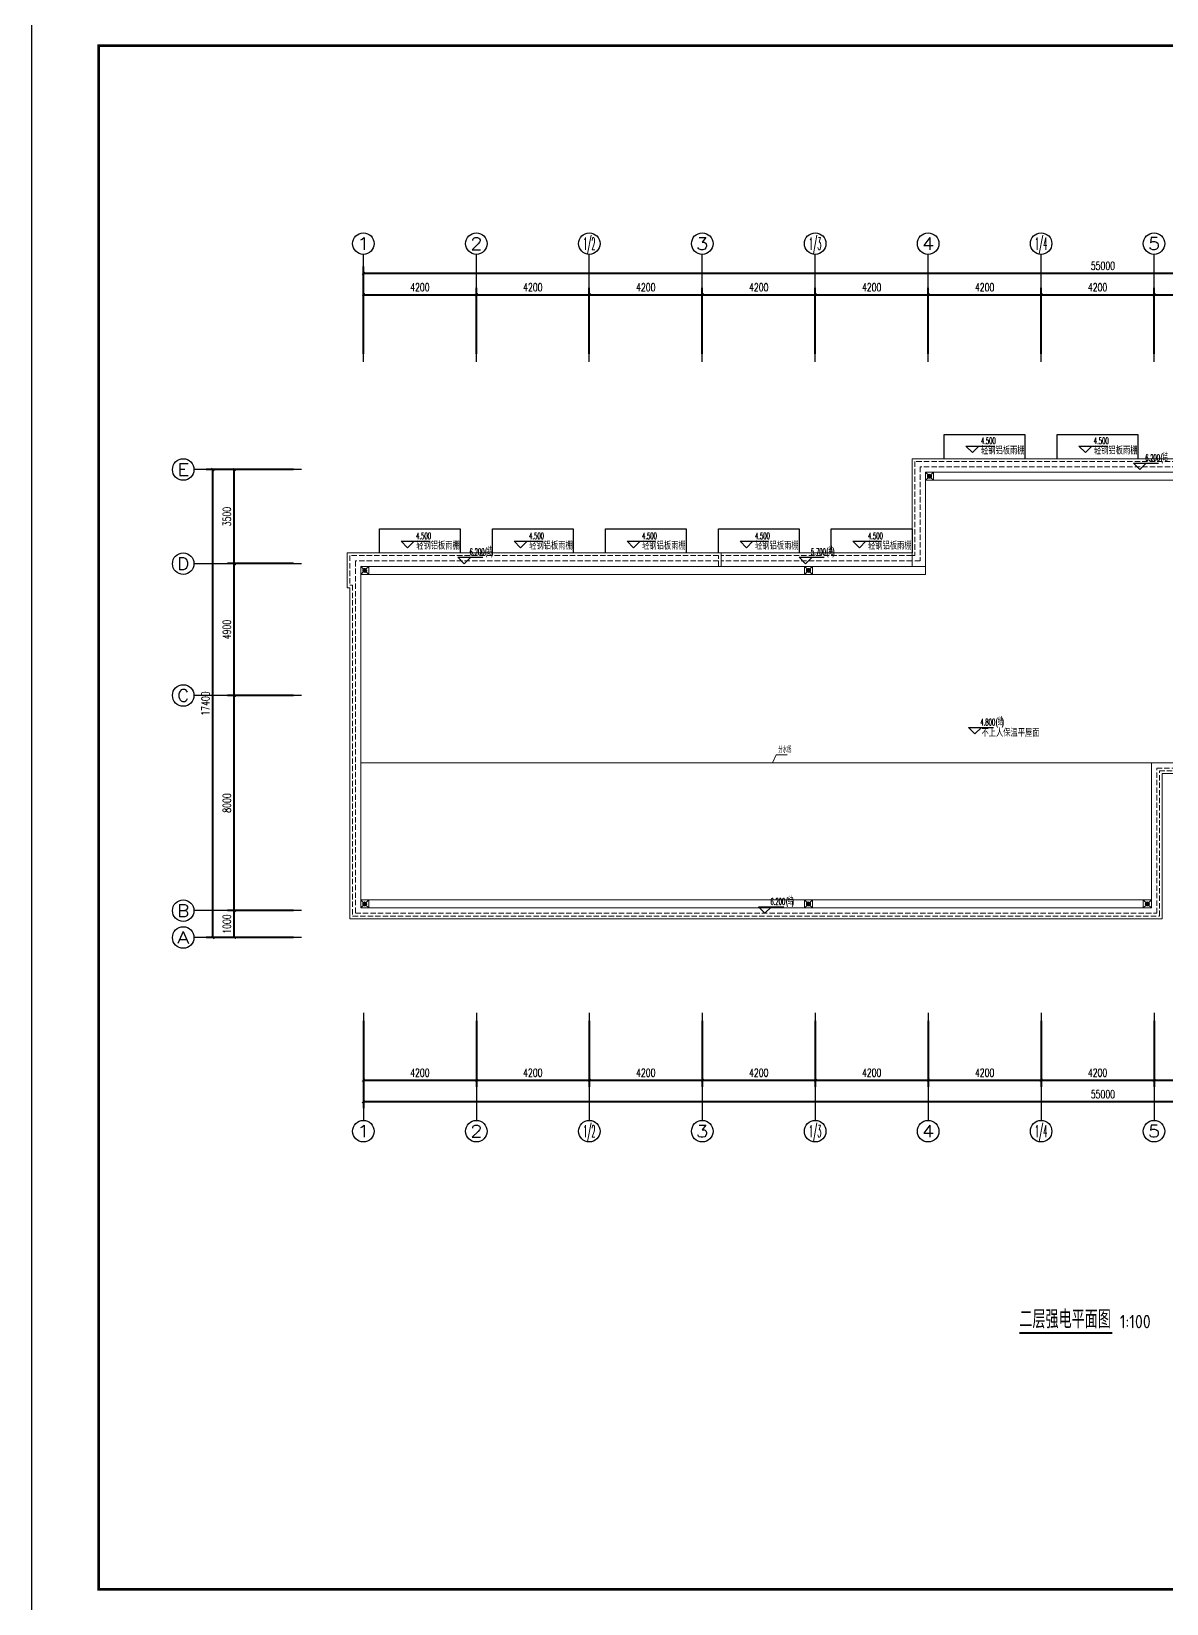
# Model space of a CAD drawing. Extents: x -24105 to 1725648, y 165513 to 982828.
# Drawn here: x 125533 to 167742, y 284788 to 343238 of the extents above; entities that cross this region are included whole.
import ezdxf
from ezdxf.enums import TextEntityAlignment as Align

# ---------------------------------------------------------------- set-up
doc = ezdxf.new("R2010")
doc.units = 0
doc.header["$LTSCALE"] = 1000
doc.header["$MEASUREMENT"] = 0
doc.linetypes.add('DASH', pattern=[0.35, 0.25, -0.1])
doc.layers.get('Defpoints').update_dxf_attribs({"color": 8})
for name, color, linetype in [('AXIS', 8, 'Continuous'), ('AXIS_TEXT', 8, 'Continuous'), ('C-AXIS(轴号)', 8, 'Continuous'), ('C-AXIS-T(字)', 8, 'Continuous'), ('DIM_ELEV', 8, 'Continuous'), ('DIM_SYMB', 8, 'Continuous'), ('PUB_TEXT', 8, 'Continuous'), ('图框', 140, 'Continuous'), ('立面', 8, 'Continuous')]:
    doc.layers.add(name, color=color, linetype=linetype)
for name, color, linetype, lineweight in [('LVTRY', 8, 'Continuous', 13), ('WALL', 8, 'Continuous', 40), ('平面-分水线', 8, 'Continuous', 15), ('平面-排水沟', 8, 'Continuous', 15), ('平面-看线', 8, 'Continuous', 15)]:
    doc.layers.add(name, color=color, linetype=linetype, lineweight=lineweight)
doc.styles.add('_TCH_AXIS', font='COMPLEX', dxfattribs={"bigfont": 'GBCBIG'})
doc.styles.add('_TCH_DIM', font='SIMPLEX.shx', dxfattribs={"width": 0.7, "bigfont": 'GBCBIG.shx'})
doc.styles.add('_TCH_DIM_T3', font='SIMPLEX', dxfattribs={"width": 0.705882, "bigfont": 'GBCBIG'})
doc.styles.add('COMPLEX', font='COMPLEX')
doc.styles.get("Standard").update_dxf_attribs({"font": 'gbenor.shx', "bigfont": 'gbcbig.shx'})
doc.dimstyles.new('_TCH_ARCH&&100', dxfattribs={"dimtxt": 297.5, "dimasz": 100, "dimexe": 250, "dimexo": 300, "dimgap": 126.25, "dimtad": 1, "dimdec": 0, "dimzin": 0, "dimdsep": 46, "dimtxsty": '_TCH_DIM_T3', "dimblk": 'ARCHTICK', "dimcen": 0.09, "dimclrt": 7, "dimazin": 2, "dimtfac": 1, "dimtdec": 0, "dimtix": 1, "dimtmove": 2, "dimatfit": 3, "dimfxl": 1, "dimtolj": 1, "dimtzin": 0, "dimarcsym": 0})

# ---------------------------------------------------------------- blocks, each defined once
blk = doc.blocks.new('$lvtry$00000171')
for p, q in [((-74, 11), (-11, 74)), ((-70, -27), (27, 70)), ((-53, -53), (53, 53)), ((-27, -70), (70, 27)), ((11, -74), (74, -11))]:
    blk.add_line(p, q)
blk.add_circle((0, 0), 75)
blk.add_point((0, 0))
blk = doc.blocks.new('R5T6Y7TRF')
at = {"layer": '平面-分水线', "elevation": -134}
blk.add_lwpolyline([(392485, -26438), (392785, -26438), (392785, -26738), (392485, -26738)], close=True, dxfattribs=at)
for points in [[(392485, -26438), (392582, -26534)], [(392485, -26738), (392593, -26629)], [(392676, -26629), (392785, -26738)], [(392688, -26534), (392785, -26438)]]:
    blk.add_lwpolyline(points, dxfattribs=at)
at = {"layer": 'LVTRY'}
blk.add_blockref('$lvtry$00000171', (392635, -26588, -134), dxfattribs=at)
blk = doc.blocks.new('_ArchTick')
at = {"color": 0, "linetype": 'ByBlock', "const_width": 0.4}
blk.add_lwpolyline([(-0.5, -0.5), (0.5, 0.5)], dxfattribs=at)
blk = doc.blocks.new('*D129')
at = {"layer": 'AXIS', "color": 0, "lineweight": -2, "transparency": 16777216}
for p, q in [((1481708, 1077748), (1478458, 1077748)), ((1478708, 1060348), (1478708, 1077748)), ((1481708, 1060348), (1478458, 1060348))]:
    blk.add_line(p, q, dxfattribs=at)
at = {"layer": 'Defpoints', "color": 0, "transparency": 16777216}
for p in [(1478708, 1077748), (1482008, 1077748), (1482008, 1060348)]:
    blk.add_point(p, dxfattribs=at)
at = {"layer": 'AXIS', "color": 0, "lineweight": -2, "transparency": 16777216, "xscale": 100, "yscale": 100, "zscale": 100}
for p, rotation in [((1478708, 1077748), 90), ((1478708, 1060348), 270)]:
    blk.add_blockref('_ArchTick', p, dxfattribs=dict(at, rotation=rotation))
at = {"layer": 'AXIS', "color": 7, "transparency": 16777216, "insert": (1478433, 1069048), "char_height": 297.5, "attachment_point": 5, "rotation": 90, "style": '_TCH_DIM_T3'}
blk.add_mtext('\\A1;17400', dxfattribs=at)
blk = doc.blocks.new('*D128')
at = {"layer": 'AXIS', "color": 0, "lineweight": -2, "transparency": 16777216}
for p, q in [((1481708, 1077748), (1479258, 1077748)), ((1479508, 1074248), (1479508, 1077748)), ((1481708, 1074248), (1479258, 1074248))]:
    blk.add_line(p, q, dxfattribs=at)
at = {"layer": 'Defpoints', "color": 0, "transparency": 16777216}
for p in [(1479508, 1077748), (1482008, 1077748), (1482008, 1074248)]:
    blk.add_point(p, dxfattribs=at)
at = {"layer": 'AXIS', "color": 0, "lineweight": -2, "transparency": 16777216, "xscale": 100, "yscale": 100, "zscale": 100}
for p, rotation in [((1479508, 1077748), 90), ((1479508, 1074248), 270)]:
    blk.add_blockref('_ArchTick', p, dxfattribs=dict(at, rotation=rotation))
at = {"layer": 'AXIS', "color": 7, "transparency": 16777216, "insert": (1479233, 1075998), "char_height": 297.5, "attachment_point": 5, "rotation": 90, "style": '_TCH_DIM_T3'}
blk.add_mtext('\\A1;3500', dxfattribs=at)
blk = doc.blocks.new('*D127')
at = {"layer": 'AXIS', "color": 0, "lineweight": -2, "transparency": 16777216}
for p, q in [((1481708, 1074248), (1479258, 1074248)), ((1479508, 1069348), (1479508, 1074248)), ((1481708, 1069348), (1479258, 1069348))]:
    blk.add_line(p, q, dxfattribs=at)
at = {"layer": 'Defpoints', "color": 0, "transparency": 16777216}
for p in [(1479508, 1074248), (1482008, 1074248), (1482008, 1069348)]:
    blk.add_point(p, dxfattribs=at)
at = {"layer": 'AXIS', "color": 0, "lineweight": -2, "transparency": 16777216, "xscale": 100, "yscale": 100, "zscale": 100}
for p, rotation in [((1479508, 1074248), 90), ((1479508, 1069348), 270)]:
    blk.add_blockref('_ArchTick', p, dxfattribs=dict(at, rotation=rotation))
at = {"layer": 'AXIS', "color": 7, "transparency": 16777216, "insert": (1479233, 1071798), "char_height": 297.5, "attachment_point": 5, "rotation": 90, "style": '_TCH_DIM_T3'}
blk.add_mtext('\\A1;4900', dxfattribs=at)
blk = doc.blocks.new('*D126')
at = {"layer": 'AXIS', "color": 0, "lineweight": -2, "transparency": 16777216}
for p, q in [((1481708, 1069348), (1479258, 1069348)), ((1479508, 1061348), (1479508, 1069348)), ((1481708, 1061348), (1479258, 1061348))]:
    blk.add_line(p, q, dxfattribs=at)
at = {"layer": 'Defpoints', "color": 0, "transparency": 16777216}
for p in [(1479508, 1069348), (1482008, 1069348), (1482008, 1061348)]:
    blk.add_point(p, dxfattribs=at)
at = {"layer": 'AXIS', "color": 0, "lineweight": -2, "transparency": 16777216, "xscale": 100, "yscale": 100, "zscale": 100}
for p, rotation in [((1479508, 1069348), 90), ((1479508, 1061348), 270)]:
    blk.add_blockref('_ArchTick', p, dxfattribs=dict(at, rotation=rotation))
at = {"layer": 'AXIS', "color": 7, "transparency": 16777216, "insert": (1479233, 1065348), "char_height": 297.5, "attachment_point": 5, "rotation": 90, "style": '_TCH_DIM_T3'}
blk.add_mtext('\\A1;8000', dxfattribs=at)
blk = doc.blocks.new('*D125')
at = {"layer": 'AXIS', "color": 0, "lineweight": -2, "transparency": 16777216}
for p, q in [((1481708, 1061348), (1479258, 1061348)), ((1479508, 1060348), (1479508, 1061348)), ((1481708, 1060348), (1479258, 1060348))]:
    blk.add_line(p, q, dxfattribs=at)
at = {"layer": 'Defpoints', "color": 0, "transparency": 16777216}
for p in [(1479508, 1061348), (1482008, 1061348), (1482008, 1060348)]:
    blk.add_point(p, dxfattribs=at)
at = {"layer": 'AXIS', "color": 0, "lineweight": -2, "transparency": 16777216, "xscale": 100, "yscale": 100, "zscale": 100}
for p, rotation in [((1479508, 1061348), 90), ((1479508, 1060348), 270)]:
    blk.add_blockref('_ArchTick', p, dxfattribs=dict(at, rotation=rotation))
at = {"layer": 'AXIS', "color": 7, "transparency": 16777216, "insert": (1479233, 1060848), "char_height": 297.5, "attachment_point": 5, "rotation": 90, "style": '_TCH_DIM_T3'}
blk.add_mtext('\\A1;1000', dxfattribs=at)
blk = doc.blocks.new('*D122')
at = {"layer": 'AXIS', "color": 0, "lineweight": -2, "transparency": 16777216}
for p, q in [((1484308, 1057248), (1484308, 1053998)), ((1539308, 1057248), (1539308, 1053998)), ((1484308, 1054248), (1539308, 1054248))]:
    blk.add_line(p, q, dxfattribs=at)
at = {"layer": 'Defpoints', "color": 0, "transparency": 16777216}
for p in [(1484308, 1057548), (1539308, 1057548), (1539308, 1054248)]:
    blk.add_point(p, dxfattribs=at)
at = {"layer": 'AXIS', "color": 0, "lineweight": -2, "transparency": 16777216, "xscale": 100, "yscale": 100, "zscale": 100, "rotation": 180}
blk.add_blockref('_ArchTick', (1484308, 1054248), dxfattribs=at)
at = {"layer": 'AXIS', "color": 0, "lineweight": -2, "transparency": 16777216, "xscale": 100, "yscale": 100, "zscale": 100}
blk.add_blockref('_ArchTick', (1539308, 1054248), dxfattribs=at)
at = {"layer": 'AXIS', "color": 7, "transparency": 16777216, "insert": (1511808, 1054523), "char_height": 297.5, "attachment_point": 5, "style": '_TCH_DIM_T3'}
blk.add_mtext('\\A1;55000', dxfattribs=at)
blk = doc.blocks.new('*D117')
at = {"layer": 'AXIS', "color": 0, "lineweight": -2, "transparency": 16777216}
for p, q in [((1513708, 1057248), (1513708, 1054798)), ((1523108, 1057248), (1523108, 1054798)), ((1513708, 1055048), (1523108, 1055048))]:
    blk.add_line(p, q, dxfattribs=at)
at = {"layer": 'Defpoints', "color": 0, "transparency": 16777216}
for p in [(1513708, 1057548), (1523108, 1057548), (1523108, 1055048)]:
    blk.add_point(p, dxfattribs=at)
at = {"layer": 'AXIS', "color": 0, "lineweight": -2, "transparency": 16777216, "xscale": 100, "yscale": 100, "zscale": 100, "rotation": 180}
blk.add_blockref('_ArchTick', (1513708, 1055048), dxfattribs=at)
at = {"layer": 'AXIS', "color": 0, "lineweight": -2, "transparency": 16777216, "xscale": 100, "yscale": 100, "zscale": 100}
blk.add_blockref('_ArchTick', (1523108, 1055048), dxfattribs=at)
at = {"layer": 'AXIS', "color": 7, "transparency": 16777216, "insert": (1518408, 1055323), "char_height": 297.5, "attachment_point": 5, "style": '_TCH_DIM_T3'}
blk.add_mtext('\\A1;9400', dxfattribs=at)
blk = doc.blocks.new('*D116')
at = {"layer": 'AXIS', "color": 0, "lineweight": -2, "transparency": 16777216}
for p, q in [((1509508, 1057248), (1509508, 1054798)), ((1513708, 1057248), (1513708, 1054798)), ((1509508, 1055048), (1513708, 1055048))]:
    blk.add_line(p, q, dxfattribs=at)
at = {"layer": 'Defpoints', "color": 0, "transparency": 16777216}
for p in [(1509508, 1057548), (1513708, 1057548), (1513708, 1055048)]:
    blk.add_point(p, dxfattribs=at)
at = {"layer": 'AXIS', "color": 0, "lineweight": -2, "transparency": 16777216, "xscale": 100, "yscale": 100, "zscale": 100, "rotation": 180}
blk.add_blockref('_ArchTick', (1509508, 1055048), dxfattribs=at)
at = {"layer": 'AXIS', "color": 0, "lineweight": -2, "transparency": 16777216, "xscale": 100, "yscale": 100, "zscale": 100}
blk.add_blockref('_ArchTick', (1513708, 1055048), dxfattribs=at)
at = {"layer": 'AXIS', "color": 7, "transparency": 16777216, "insert": (1511608, 1055323), "char_height": 297.5, "attachment_point": 5, "style": '_TCH_DIM_T3'}
blk.add_mtext('\\A1;4200', dxfattribs=at)
blk = doc.blocks.new('*D115')
at = {"layer": 'AXIS', "color": 0, "lineweight": -2, "transparency": 16777216}
for p, q in [((1505308, 1057248), (1505308, 1054798)), ((1509508, 1057248), (1509508, 1054798)), ((1505308, 1055048), (1509508, 1055048))]:
    blk.add_line(p, q, dxfattribs=at)
at = {"layer": 'Defpoints', "color": 0, "transparency": 16777216}
for p in [(1505308, 1057548), (1509508, 1057548), (1509508, 1055048)]:
    blk.add_point(p, dxfattribs=at)
at = {"layer": 'AXIS', "color": 0, "lineweight": -2, "transparency": 16777216, "xscale": 100, "yscale": 100, "zscale": 100, "rotation": 180}
blk.add_blockref('_ArchTick', (1505308, 1055048), dxfattribs=at)
at = {"layer": 'AXIS', "color": 0, "lineweight": -2, "transparency": 16777216, "xscale": 100, "yscale": 100, "zscale": 100}
blk.add_blockref('_ArchTick', (1509508, 1055048), dxfattribs=at)
at = {"layer": 'AXIS', "color": 7, "transparency": 16777216, "insert": (1507408, 1055323), "char_height": 297.5, "attachment_point": 5, "style": '_TCH_DIM_T3'}
blk.add_mtext('\\A1;4200', dxfattribs=at)
blk = doc.blocks.new('*D114')
at = {"layer": 'AXIS', "color": 0, "lineweight": -2, "transparency": 16777216}
for p, q in [((1501108, 1057248), (1501108, 1054798)), ((1505308, 1057248), (1505308, 1054798)), ((1501108, 1055048), (1505308, 1055048))]:
    blk.add_line(p, q, dxfattribs=at)
at = {"layer": 'Defpoints', "color": 0, "transparency": 16777216}
for p in [(1501108, 1057548), (1505308, 1057548), (1505308, 1055048)]:
    blk.add_point(p, dxfattribs=at)
at = {"layer": 'AXIS', "color": 0, "lineweight": -2, "transparency": 16777216, "xscale": 100, "yscale": 100, "zscale": 100, "rotation": 180}
blk.add_blockref('_ArchTick', (1501108, 1055048), dxfattribs=at)
at = {"layer": 'AXIS', "color": 0, "lineweight": -2, "transparency": 16777216, "xscale": 100, "yscale": 100, "zscale": 100}
blk.add_blockref('_ArchTick', (1505308, 1055048), dxfattribs=at)
at = {"layer": 'AXIS', "color": 7, "transparency": 16777216, "insert": (1503208, 1055323), "char_height": 297.5, "attachment_point": 5, "style": '_TCH_DIM_T3'}
blk.add_mtext('\\A1;4200', dxfattribs=at)
blk = doc.blocks.new('*D113')
at = {"layer": 'AXIS', "color": 0, "lineweight": -2, "transparency": 16777216}
for p, q in [((1496908, 1057248), (1496908, 1054798)), ((1501108, 1057248), (1501108, 1054798)), ((1496908, 1055048), (1501108, 1055048))]:
    blk.add_line(p, q, dxfattribs=at)
at = {"layer": 'Defpoints', "color": 0, "transparency": 16777216}
for p in [(1496908, 1057548), (1501108, 1057548), (1501108, 1055048)]:
    blk.add_point(p, dxfattribs=at)
at = {"layer": 'AXIS', "color": 0, "lineweight": -2, "transparency": 16777216, "xscale": 100, "yscale": 100, "zscale": 100, "rotation": 180}
blk.add_blockref('_ArchTick', (1496908, 1055048), dxfattribs=at)
at = {"layer": 'AXIS', "color": 0, "lineweight": -2, "transparency": 16777216, "xscale": 100, "yscale": 100, "zscale": 100}
blk.add_blockref('_ArchTick', (1501108, 1055048), dxfattribs=at)
at = {"layer": 'AXIS', "color": 7, "transparency": 16777216, "insert": (1499008, 1055323), "char_height": 297.5, "attachment_point": 5, "style": '_TCH_DIM_T3'}
blk.add_mtext('\\A1;4200', dxfattribs=at)
blk = doc.blocks.new('*D112')
at = {"layer": 'AXIS', "color": 0, "lineweight": -2, "transparency": 16777216}
for p, q in [((1492708, 1057248), (1492708, 1054798)), ((1496908, 1057248), (1496908, 1054798)), ((1492708, 1055048), (1496908, 1055048))]:
    blk.add_line(p, q, dxfattribs=at)
at = {"layer": 'Defpoints', "color": 0, "transparency": 16777216}
for p in [(1492708, 1057548), (1496908, 1057548), (1496908, 1055048)]:
    blk.add_point(p, dxfattribs=at)
at = {"layer": 'AXIS', "color": 0, "lineweight": -2, "transparency": 16777216, "xscale": 100, "yscale": 100, "zscale": 100, "rotation": 180}
blk.add_blockref('_ArchTick', (1492708, 1055048), dxfattribs=at)
at = {"layer": 'AXIS', "color": 0, "lineweight": -2, "transparency": 16777216, "xscale": 100, "yscale": 100, "zscale": 100}
blk.add_blockref('_ArchTick', (1496908, 1055048), dxfattribs=at)
at = {"layer": 'AXIS', "color": 7, "transparency": 16777216, "insert": (1494808, 1055323), "char_height": 297.5, "attachment_point": 5, "style": '_TCH_DIM_T3'}
blk.add_mtext('\\A1;4200', dxfattribs=at)
blk = doc.blocks.new('*D111')
at = {"layer": 'AXIS', "color": 0, "lineweight": -2, "transparency": 16777216}
for p, q in [((1488508, 1057248), (1488508, 1054798)), ((1492708, 1057248), (1492708, 1054798)), ((1488508, 1055048), (1492708, 1055048))]:
    blk.add_line(p, q, dxfattribs=at)
at = {"layer": 'Defpoints', "color": 0, "transparency": 16777216}
for p in [(1488508, 1057548), (1492708, 1057548), (1492708, 1055048)]:
    blk.add_point(p, dxfattribs=at)
at = {"layer": 'AXIS', "color": 0, "lineweight": -2, "transparency": 16777216, "xscale": 100, "yscale": 100, "zscale": 100, "rotation": 180}
blk.add_blockref('_ArchTick', (1488508, 1055048), dxfattribs=at)
at = {"layer": 'AXIS', "color": 0, "lineweight": -2, "transparency": 16777216, "xscale": 100, "yscale": 100, "zscale": 100}
blk.add_blockref('_ArchTick', (1492708, 1055048), dxfattribs=at)
at = {"layer": 'AXIS', "color": 7, "transparency": 16777216, "insert": (1490608, 1055323), "char_height": 297.5, "attachment_point": 5, "style": '_TCH_DIM_T3'}
blk.add_mtext('\\A1;4200', dxfattribs=at)
blk = doc.blocks.new('*D110')
at = {"layer": 'AXIS', "color": 0, "lineweight": -2, "transparency": 16777216}
for p, q in [((1484308, 1057248), (1484308, 1054798)), ((1488508, 1057248), (1488508, 1054798)), ((1484308, 1055048), (1488508, 1055048))]:
    blk.add_line(p, q, dxfattribs=at)
at = {"layer": 'Defpoints', "color": 0, "transparency": 16777216}
for p in [(1484308, 1057548), (1488508, 1057548), (1488508, 1055048)]:
    blk.add_point(p, dxfattribs=at)
at = {"layer": 'AXIS', "color": 0, "lineweight": -2, "transparency": 16777216, "xscale": 100, "yscale": 100, "zscale": 100, "rotation": 180}
blk.add_blockref('_ArchTick', (1484308, 1055048), dxfattribs=at)
at = {"layer": 'AXIS', "color": 0, "lineweight": -2, "transparency": 16777216, "xscale": 100, "yscale": 100, "zscale": 100}
blk.add_blockref('_ArchTick', (1488508, 1055048), dxfattribs=at)
at = {"layer": 'AXIS', "color": 7, "transparency": 16777216, "insert": (1486408, 1055323), "char_height": 297.5, "attachment_point": 5, "style": '_TCH_DIM_T3'}
blk.add_mtext('\\A1;4200', dxfattribs=at)
blk = doc.blocks.new('*D109')
at = {"layer": 'AXIS', "color": 0, "lineweight": -2, "transparency": 16777216}
for p, q in [((1484308, 1082048), (1484308, 1085298)), ((1484308, 1085048), (1539308, 1085048)), ((1539308, 1082048), (1539308, 1085298))]:
    blk.add_line(p, q, dxfattribs=at)
at = {"layer": 'Defpoints', "color": 0, "transparency": 16777216}
for p in [(1539308, 1085048), (1484308, 1081748), (1539308, 1081748)]:
    blk.add_point(p, dxfattribs=at)
at = {"layer": 'AXIS', "color": 0, "lineweight": -2, "transparency": 16777216, "xscale": 100, "yscale": 100, "zscale": 100, "rotation": 180}
blk.add_blockref('_ArchTick', (1484308, 1085048), dxfattribs=at)
at = {"layer": 'AXIS', "color": 0, "lineweight": -2, "transparency": 16777216, "xscale": 100, "yscale": 100, "zscale": 100}
blk.add_blockref('_ArchTick', (1539308, 1085048), dxfattribs=at)
at = {"layer": 'AXIS', "color": 7, "transparency": 16777216, "insert": (1511808, 1085323), "char_height": 297.5, "attachment_point": 5, "style": '_TCH_DIM_T3'}
blk.add_mtext('\\A1;55000', dxfattribs=at)
blk = doc.blocks.new('*D102')
at = {"layer": 'AXIS', "color": 0, "lineweight": -2, "transparency": 16777216}
for p, q in [((1513708, 1082048), (1513708, 1084498)), ((1513708, 1084248), (1517908, 1084248)), ((1517908, 1082048), (1517908, 1084498))]:
    blk.add_line(p, q, dxfattribs=at)
at = {"layer": 'Defpoints', "color": 0, "transparency": 16777216}
for p in [(1517908, 1084248), (1513708, 1081748), (1517908, 1081748)]:
    blk.add_point(p, dxfattribs=at)
at = {"layer": 'AXIS', "color": 0, "lineweight": -2, "transparency": 16777216, "xscale": 100, "yscale": 100, "zscale": 100, "rotation": 180}
blk.add_blockref('_ArchTick', (1513708, 1084248), dxfattribs=at)
at = {"layer": 'AXIS', "color": 0, "lineweight": -2, "transparency": 16777216, "xscale": 100, "yscale": 100, "zscale": 100}
blk.add_blockref('_ArchTick', (1517908, 1084248), dxfattribs=at)
at = {"layer": 'AXIS', "color": 7, "transparency": 16777216, "insert": (1515808, 1084523), "char_height": 297.5, "attachment_point": 5, "style": '_TCH_DIM_T3'}
blk.add_mtext('\\A1;4200', dxfattribs=at)
blk = doc.blocks.new('*D101')
at = {"layer": 'AXIS', "color": 0, "lineweight": -2, "transparency": 16777216}
for p, q in [((1509508, 1082048), (1509508, 1084498)), ((1509508, 1084248), (1513708, 1084248)), ((1513708, 1082048), (1513708, 1084498))]:
    blk.add_line(p, q, dxfattribs=at)
at = {"layer": 'Defpoints', "color": 0, "transparency": 16777216}
for p in [(1513708, 1084248), (1509508, 1081748), (1513708, 1081748)]:
    blk.add_point(p, dxfattribs=at)
at = {"layer": 'AXIS', "color": 0, "lineweight": -2, "transparency": 16777216, "xscale": 100, "yscale": 100, "zscale": 100, "rotation": 180}
blk.add_blockref('_ArchTick', (1509508, 1084248), dxfattribs=at)
at = {"layer": 'AXIS', "color": 0, "lineweight": -2, "transparency": 16777216, "xscale": 100, "yscale": 100, "zscale": 100}
blk.add_blockref('_ArchTick', (1513708, 1084248), dxfattribs=at)
at = {"layer": 'AXIS', "color": 7, "transparency": 16777216, "insert": (1511608, 1084523), "char_height": 297.5, "attachment_point": 5, "style": '_TCH_DIM_T3'}
blk.add_mtext('\\A1;4200', dxfattribs=at)
blk = doc.blocks.new('*D100')
at = {"layer": 'AXIS', "color": 0, "lineweight": -2, "transparency": 16777216}
for p, q in [((1505308, 1082048), (1505308, 1084498)), ((1505308, 1084248), (1509508, 1084248)), ((1509508, 1082048), (1509508, 1084498))]:
    blk.add_line(p, q, dxfattribs=at)
at = {"layer": 'Defpoints', "color": 0, "transparency": 16777216}
for p in [(1509508, 1084248), (1505308, 1081748), (1509508, 1081748)]:
    blk.add_point(p, dxfattribs=at)
at = {"layer": 'AXIS', "color": 0, "lineweight": -2, "transparency": 16777216, "xscale": 100, "yscale": 100, "zscale": 100, "rotation": 180}
blk.add_blockref('_ArchTick', (1505308, 1084248), dxfattribs=at)
at = {"layer": 'AXIS', "color": 0, "lineweight": -2, "transparency": 16777216, "xscale": 100, "yscale": 100, "zscale": 100}
blk.add_blockref('_ArchTick', (1509508, 1084248), dxfattribs=at)
at = {"layer": 'AXIS', "color": 7, "transparency": 16777216, "insert": (1507408, 1084523), "char_height": 297.5, "attachment_point": 5, "style": '_TCH_DIM_T3'}
blk.add_mtext('\\A1;4200', dxfattribs=at)
blk = doc.blocks.new('*D99')
at = {"layer": 'AXIS', "color": 0, "lineweight": -2, "transparency": 16777216}
for p, q in [((1501108, 1082048), (1501108, 1084498)), ((1501108, 1084248), (1505308, 1084248)), ((1505308, 1082048), (1505308, 1084498))]:
    blk.add_line(p, q, dxfattribs=at)
at = {"layer": 'Defpoints', "color": 0, "transparency": 16777216}
for p in [(1505308, 1084248), (1501108, 1081748), (1505308, 1081748)]:
    blk.add_point(p, dxfattribs=at)
at = {"layer": 'AXIS', "color": 0, "lineweight": -2, "transparency": 16777216, "xscale": 100, "yscale": 100, "zscale": 100, "rotation": 180}
blk.add_blockref('_ArchTick', (1501108, 1084248), dxfattribs=at)
at = {"layer": 'AXIS', "color": 0, "lineweight": -2, "transparency": 16777216, "xscale": 100, "yscale": 100, "zscale": 100}
blk.add_blockref('_ArchTick', (1505308, 1084248), dxfattribs=at)
at = {"layer": 'AXIS', "color": 7, "transparency": 16777216, "insert": (1503208, 1084523), "char_height": 297.5, "attachment_point": 5, "style": '_TCH_DIM_T3'}
blk.add_mtext('\\A1;4200', dxfattribs=at)
blk = doc.blocks.new('*D98')
at = {"layer": 'AXIS', "color": 0, "lineweight": -2, "transparency": 16777216}
for p, q in [((1496908, 1082048), (1496908, 1084498)), ((1496908, 1084248), (1501108, 1084248)), ((1501108, 1082048), (1501108, 1084498))]:
    blk.add_line(p, q, dxfattribs=at)
at = {"layer": 'Defpoints', "color": 0, "transparency": 16777216}
for p in [(1501108, 1084248), (1496908, 1081748), (1501108, 1081748)]:
    blk.add_point(p, dxfattribs=at)
at = {"layer": 'AXIS', "color": 0, "lineweight": -2, "transparency": 16777216, "xscale": 100, "yscale": 100, "zscale": 100, "rotation": 180}
blk.add_blockref('_ArchTick', (1496908, 1084248), dxfattribs=at)
at = {"layer": 'AXIS', "color": 0, "lineweight": -2, "transparency": 16777216, "xscale": 100, "yscale": 100, "zscale": 100}
blk.add_blockref('_ArchTick', (1501108, 1084248), dxfattribs=at)
at = {"layer": 'AXIS', "color": 7, "transparency": 16777216, "insert": (1499008, 1084523), "char_height": 297.5, "attachment_point": 5, "style": '_TCH_DIM_T3'}
blk.add_mtext('\\A1;4200', dxfattribs=at)
blk = doc.blocks.new('*D97')
at = {"layer": 'AXIS', "color": 0, "lineweight": -2, "transparency": 16777216}
for p, q in [((1492708, 1082048), (1492708, 1084498)), ((1492708, 1084248), (1496908, 1084248)), ((1496908, 1082048), (1496908, 1084498))]:
    blk.add_line(p, q, dxfattribs=at)
at = {"layer": 'Defpoints', "color": 0, "transparency": 16777216}
for p in [(1496908, 1084248), (1492708, 1081748), (1496908, 1081748)]:
    blk.add_point(p, dxfattribs=at)
at = {"layer": 'AXIS', "color": 0, "lineweight": -2, "transparency": 16777216, "xscale": 100, "yscale": 100, "zscale": 100, "rotation": 180}
blk.add_blockref('_ArchTick', (1492708, 1084248), dxfattribs=at)
at = {"layer": 'AXIS', "color": 0, "lineweight": -2, "transparency": 16777216, "xscale": 100, "yscale": 100, "zscale": 100}
blk.add_blockref('_ArchTick', (1496908, 1084248), dxfattribs=at)
at = {"layer": 'AXIS', "color": 7, "transparency": 16777216, "insert": (1494808, 1084523), "char_height": 297.5, "attachment_point": 5, "style": '_TCH_DIM_T3'}
blk.add_mtext('\\A1;4200', dxfattribs=at)
blk = doc.blocks.new('*D96')
at = {"layer": 'AXIS', "color": 0, "lineweight": -2, "transparency": 16777216}
for p, q in [((1488508, 1082048), (1488508, 1084498)), ((1488508, 1084248), (1492708, 1084248)), ((1492708, 1082048), (1492708, 1084498))]:
    blk.add_line(p, q, dxfattribs=at)
at = {"layer": 'Defpoints', "color": 0, "transparency": 16777216}
for p in [(1492708, 1084248), (1488508, 1081748), (1492708, 1081748)]:
    blk.add_point(p, dxfattribs=at)
at = {"layer": 'AXIS', "color": 0, "lineweight": -2, "transparency": 16777216, "xscale": 100, "yscale": 100, "zscale": 100, "rotation": 180}
blk.add_blockref('_ArchTick', (1488508, 1084248), dxfattribs=at)
at = {"layer": 'AXIS', "color": 0, "lineweight": -2, "transparency": 16777216, "xscale": 100, "yscale": 100, "zscale": 100}
blk.add_blockref('_ArchTick', (1492708, 1084248), dxfattribs=at)
at = {"layer": 'AXIS', "color": 7, "transparency": 16777216, "insert": (1490608, 1084523), "char_height": 297.5, "attachment_point": 5, "style": '_TCH_DIM_T3'}
blk.add_mtext('\\A1;4200', dxfattribs=at)
blk = doc.blocks.new('*D95')
at = {"layer": 'AXIS', "color": 0, "lineweight": -2, "transparency": 16777216}
for p, q in [((1484308, 1082048), (1484308, 1084498)), ((1484308, 1084248), (1488508, 1084248)), ((1488508, 1082048), (1488508, 1084498))]:
    blk.add_line(p, q, dxfattribs=at)
at = {"layer": 'Defpoints', "color": 0, "transparency": 16777216}
for p in [(1488508, 1084248), (1484308, 1081748), (1488508, 1081748)]:
    blk.add_point(p, dxfattribs=at)
at = {"layer": 'AXIS', "color": 0, "lineweight": -2, "transparency": 16777216, "xscale": 100, "yscale": 100, "zscale": 100, "rotation": 180}
blk.add_blockref('_ArchTick', (1484308, 1084248), dxfattribs=at)
at = {"layer": 'AXIS', "color": 0, "lineweight": -2, "transparency": 16777216, "xscale": 100, "yscale": 100, "zscale": 100}
blk.add_blockref('_ArchTick', (1488508, 1084248), dxfattribs=at)
at = {"layer": 'AXIS', "color": 7, "transparency": 16777216, "insert": (1486408, 1084523), "char_height": 297.5, "attachment_point": 5, "style": '_TCH_DIM_T3'}
blk.add_mtext('\\A1;4200', dxfattribs=at)
blk = doc.blocks.new('_AXISO')
blk.add_circle((0, 0), 0.5)
at = {"layer": 'AXIS_TEXT', "style": 'COMPLEX', "width": 1.041667}
blk.add_attdef('A', text='', height=0.56, dxfattribs=at).set_placement((-0.25, -0.28), (0.25, -0.28), align=Align.FIT)
blk = doc.blocks.new('ASDFASGAHH')
at = {"layer": 'C-AXIS(轴号)', "color": 8}
for p, q in [((1484307.9, 1081747.8), (1484307.9, 1085747.8)), ((1488507.9, 1081747.8), (1488507.9, 1085747.8)), ((1492707.9, 1081747.8), (1492707.9, 1085747.8)), ((1496907.9, 1081747.8), (1496907.9, 1085747.8)), ((1501107.9, 1081747.8), (1501107.9, 1085747.8)), ((1505307.9, 1081747.8), (1505307.9, 1085747.8)), ((1509507.9, 1081747.8), (1509507.9, 1085747.8)), ((1513707.9, 1081747.8), (1513707.9, 1085747.8)), ((1482007.9, 1077747.8), (1478007.9, 1077747.8)), ((1482007.9, 1074247.8), (1478007.9, 1074247.8)), ((1482007.9, 1069347.8), (1478007.9, 1069347.8)), ((1482007.9, 1061347.8), (1478007.9, 1061347.8)), ((1482007.9, 1060347.8), (1478007.9, 1060347.8)), ((1484307.9, 1057547.8), (1484307.9, 1053547.8)), ((1488507.9, 1057547.8), (1488507.9, 1053547.8)), ((1492707.9, 1057547.8), (1492707.9, 1053547.8)), ((1496907.9, 1057547.8), (1496907.9, 1053547.8)), ((1501107.9, 1057547.8), (1501107.9, 1053547.8)), ((1505307.9, 1057547.8), (1505307.9, 1053547.8)), ((1509507.9, 1057547.8), (1509507.9, 1053547.8)), ((1513707.9, 1057547.8), (1513707.9, 1053547.8))]:
    blk.add_line(p, q, dxfattribs=at)
at = {"layer": 'DIM_ELEV', "color": 8}
for p, q in [((1506953.5, 1078377.5), (1506713.5, 1078617.5)), ((1506713.5, 1078617.5), (1507763.1, 1078617.5)), ((1506953.5, 1078377.5), (1507193.5, 1078617.5)), ((1511153.5, 1078377.5), (1510913.5, 1078617.5)), ((1510913.5, 1078617.5), (1511963.1, 1078617.5)), ((1511153.5, 1078377.5), (1511393.5, 1078617.5)), ((1513178.8, 1077747.8), (1512938.8, 1077987.8)), ((1512938.8, 1077987.8), (1513874.1, 1077987.8)), ((1513178.8, 1077747.8), (1513418.8, 1077987.8)), ((1485953.5, 1074842.1), (1485713.5, 1075082.1)), ((1485713.5, 1075082.1), (1486763.1, 1075082.1)), ((1485953.5, 1074842.1), (1486193.5, 1075082.1)), ((1490153.5, 1074842.1), (1489913.5, 1075082.1)), ((1489913.5, 1075082.1), (1490963.1, 1075082.1)), ((1490153.5, 1074842.1), (1490393.5, 1075082.1)), ((1494353.5, 1074842.1), (1494113.5, 1075082.1)), ((1494113.5, 1075082.1), (1495163.1, 1075082.1)), ((1494353.5, 1074842.1), (1494593.5, 1075082.1)), ((1498553.5, 1074842.1), (1498313.5, 1075082.1)), ((1498313.5, 1075082.1), (1499363.1, 1075082.1)), ((1498553.5, 1074842.1), (1498793.5, 1075082.1)), ((1502753.5, 1074842.1), (1502513.5, 1075082.1)), ((1502513.5, 1075082.1), (1503563.1, 1075082.1)), ((1502753.5, 1074842.1), (1502993.5, 1075082.1)), ((1488058.5, 1074247.8), (1487818.5, 1074487.8)), ((1487818.5, 1074487.8), (1488753.8, 1074487.8)), ((1488058.5, 1074247.8), (1488298.5, 1074487.8)), ((1500749.4, 1074247.8), (1500509.4, 1074487.8)), ((1500509.4, 1074487.8), (1501444.7, 1074487.8)), ((1500749.4, 1074247.8), (1500989.4, 1074487.8)), ((1507048.2, 1067915.4), (1506808.2, 1068155.4)), ((1506808.2, 1068155.4), (1507743.5, 1068155.4)), ((1507048.2, 1067915.4), (1507288.2, 1068155.4)), ((1499241, 1061247.8), (1499001, 1061487.8)), ((1499001, 1061487.8), (1499936.3, 1061487.8)), ((1499241, 1061247.8), (1499481, 1061487.8))]:
    blk.add_line(p, q, dxfattribs=at)
at = {"layer": '平面-排水沟', "color": 8}
for p, q in [((1499521.1, 1066847.8), (1499654.2, 1067145.2)), ((1499521.1, 1066847.8), (1499654.2, 1067145.2)), ((1499521.1, 1066847.8), (1499654.2, 1067145.2)), ((1499521.1, 1066847.8), (1499654.2, 1067145.2)), ((1499654.2, 1067145.2), (1500069.2, 1067145.2))]:
    blk.add_line(p, q, dxfattribs=at)
for points in [[(1505207.9, 1077347.8), (1538807.9, 1077347.8)], [(1505207.9, 1074147.8), (1505207.9, 1073847.8), (1484207.9, 1073847.8)], [(1513607.9, 1066847.8), (1484207.9, 1066847.8)], [(1513607.9, 1061747.8), (1484207.9, 1061747.8)]]:
    blk.add_lwpolyline(points, dxfattribs=at)
at = {"layer": '平面-看线', "color": 8}
for points in [[(1518607.9, 1077647.8), (1518607.9, 1078147.8), (1504707.9, 1078147.8), (1504707.9, 1074647.8), (1504707.9, 1074647.8), (1504707.9, 1074147.8)], [(1525607.9, 1077647.8), (1505207.9, 1077647.8), (1505207.9, 1074147.8), (1484207.9, 1074147.8), (1484207.9, 1061447.8), (1513607.9, 1061447.8), (1513607.9, 1066847.8), (1522307.9, 1066847.8)], [(1497607.9, 1074147.8), (1497607.9, 1074647.8), (1483707.9, 1074647.8), (1483707.9, 1073347.8), (1483807.9, 1073347.8)], [(1497607.9, 1074647.8), (1504707.9, 1074647.8)], [(1483807.9, 1073347.8), (1483807.9, 1061047.8), (1514007.9, 1061047.8), (1514007.9, 1066447.8), (1522307.9, 1066447.8)]]:
    blk.add_lwpolyline(points, dxfattribs=at)
at = {"layer": '平面-看线', "color": 8, "linetype": 'DASH', "ltscale": 0.8}
for points in [[(1518507.9, 1077647.8), (1518507.9, 1078047.8), (1504807.9, 1078047.8), (1504807.9, 1074547.8), (1504707.9, 1074547.8), (1504707.9, 1074147.8)], [(1518507.9, 1077847.8), (1505007.9, 1077847.8), (1505007.9, 1074347.8), (1504707.9, 1074347.8)], [(1497507.9, 1074147.8), (1497507.9, 1074547.8), (1483807.9, 1074547.8), (1483807.9, 1073447.8), (1483907.9, 1073447.8)], [(1497507.9, 1074347.8), (1484007.9, 1074347.8), (1484007.9, 1061247.8), (1513807.9, 1061247.8), (1513807.9, 1066647.8), (1522307.9, 1066647.8)], [(1504707.9, 1074547.8), (1497607.9, 1074547.8)], [(1504707.9, 1074347.8), (1497607.9, 1074347.8)], [(1483907.9, 1073447.8), (1483907.9, 1061147.8), (1513907.9, 1061147.8), (1513907.9, 1066547.8), (1522307.9, 1066547.8)]]:
    blk.add_lwpolyline(points, dxfattribs=at)
at = {"layer": '立面', "color": 8}
for points in [[(1505907.9, 1078147.8), (1505907.9, 1079047.8), (1508907.9, 1079047.8), (1508907.9, 1078147.8)], [(1510107.9, 1078147.8), (1510107.9, 1079047.8), (1513107.9, 1079047.8), (1513107.9, 1078147.8)], [(1484907.9, 1074647.8), (1484907.9, 1075547.8), (1487907.9, 1075547.8), (1487907.9, 1074647.8)], [(1489107.9, 1074647.8), (1489107.9, 1075547.8), (1492107.9, 1075547.8), (1492107.9, 1074647.8)], [(1493307.9, 1074647.8), (1493307.9, 1075547.8), (1496307.9, 1075547.8), (1496307.9, 1074647.8)], [(1497507.9, 1074647.8), (1497507.9, 1075547.8), (1500507.9, 1075547.8), (1500507.9, 1074647.8)], [(1501707.9, 1074647.8), (1501707.9, 1075547.8), (1504707.9, 1075547.8), (1504707.9, 1074647.8)]]:
    blk.add_lwpolyline(points, dxfattribs=at)
at = {"color": 8}
for p in [(1112723.1, 1104085.4, 134.4), (1091723.1, 1100585.4, 134.4), (1108223.1, 1100585.4, 134.4), (1091723.1, 1088185.4, 134.4), (1108223.1, 1088185.4, 134.4), (1120823.1, 1088185.4, 134.4)]:
    blk.add_blockref('R5T6Y7TRF', p, dxfattribs=at)
at = {"layer": 'C-AXIS(轴号)', "color": 8}
ref = blk.add_blockref('_AXISO', (1484307.9, 1086147.8), dxfattribs=dict(at, xscale=800, yscale=800, zscale=800))
ref.add_attrib('A', '1', dxfattribs={"layer": 'C-AXIS-T(字)', "height": 452.5, "style": '_TCH_AXIS', "width": 2.333333}).set_placement((1484081.7, 1085921.5), (1484534.2, 1085921.5), align=Align.FIT)
ref = blk.add_blockref('_AXISO', (1488507.9, 1086147.8), dxfattribs=dict(at, xscale=800, yscale=800, zscale=800))
ref.add_attrib('A', '2', dxfattribs={"layer": 'C-AXIS-T(字)', "height": 452.5, "style": '_TCH_AXIS', "width": 1.5}).set_placement((1488281.7, 1085921.5), (1488734.2, 1085921.5), align=Align.FIT)
ref = blk.add_blockref('_AXISO', (1492707.9, 1086147.8), dxfattribs=dict(at, xscale=800, yscale=800, zscale=800))
ref.add_attrib('A', '1/2', dxfattribs={"layer": 'C-AXIS-T(字)', "height": 452.55, "style": '_TCH_AXIS', "width": 0.411765}).set_placement((1492481.7, 1085921.5), (1492934.2, 1085921.5), align=Align.FIT)
ref = blk.add_blockref('_AXISO', (1496907.9, 1086147.8), dxfattribs=dict(at, xscale=800, yscale=800, zscale=800))
ref.add_attrib('A', '3', dxfattribs={"layer": 'C-AXIS-T(字)', "height": 452.5, "style": '_TCH_AXIS', "width": 1.5}).set_placement((1496681.7, 1085921.5), (1497134.2, 1085921.5), align=Align.FIT)
ref = blk.add_blockref('_AXISO', (1501107.9, 1086147.8), dxfattribs=dict(at, xscale=800, yscale=800, zscale=800))
ref.add_attrib('A', '1/3', dxfattribs={"layer": 'C-AXIS-T(字)', "height": 452.55, "style": '_TCH_AXIS', "width": 0.411765}).set_placement((1500881.7, 1085921.5), (1501334.2, 1085921.5), align=Align.FIT)
ref = blk.add_blockref('_AXISO', (1505307.9, 1086147.8), dxfattribs=dict(at, xscale=800, yscale=800, zscale=800))
ref.add_attrib('A', '4', dxfattribs={"layer": 'C-AXIS-T(字)', "height": 452.5, "style": '_TCH_AXIS', "width": 1.3125}).set_placement((1505081.7, 1085921.5), (1505534.2, 1085921.5), align=Align.FIT)
ref = blk.add_blockref('_AXISO', (1509507.9, 1086147.8), dxfattribs=dict(at, xscale=800, yscale=800, zscale=800))
ref.add_attrib('A', '1/4', dxfattribs={"layer": 'C-AXIS-T(字)', "height": 452.55, "style": '_TCH_AXIS', "width": 0.396226}).set_placement((1509281.7, 1085921.5), (1509734.2, 1085921.5), align=Align.FIT)
ref = blk.add_blockref('_AXISO', (1513707.9, 1086147.8), dxfattribs=dict(at, xscale=800, yscale=800, zscale=800))
ref.add_attrib('A', '5', dxfattribs={"layer": 'C-AXIS-T(字)', "height": 452.5, "style": '_TCH_AXIS', "width": 1.5}).set_placement((1513481.7, 1085921.5), (1513934.2, 1085921.5), align=Align.FIT)
ref = blk.add_blockref('_AXISO', (1477607.9, 1077747.8), dxfattribs=dict(at, xscale=800, yscale=800, zscale=800))
ref.add_attrib('A', 'E', dxfattribs={"layer": 'C-AXIS-T(字)', "height": 452.5, "style": '_TCH_AXIS', "width": 1.3125}).set_placement((1477381.7, 1077521.5), (1477834.2, 1077521.5), align=Align.FIT)
ref = blk.add_blockref('_AXISO', (1477607.9, 1074247.8), dxfattribs=dict(at, xscale=800, yscale=800, zscale=800))
ref.add_attrib('A', 'D', dxfattribs={"layer": 'C-AXIS-T(字)', "height": 452.5, "style": '_TCH_AXIS', "width": 1.235294}).set_placement((1477381.7, 1074021.5), (1477834.2, 1074021.5), align=Align.FIT)
ref = blk.add_blockref('_AXISO', (1477607.9, 1069347.8), dxfattribs=dict(at, xscale=800, yscale=800, zscale=800))
ref.add_attrib('A', 'C', dxfattribs={"layer": 'C-AXIS-T(字)', "height": 452.5, "style": '_TCH_AXIS', "width": 1.4}).set_placement((1477381.7, 1069121.5), (1477834.2, 1069121.5), align=Align.FIT)
ref = blk.add_blockref('_AXISO', (1477607.9, 1061347.8), dxfattribs=dict(at, xscale=800, yscale=800, zscale=800))
ref.add_attrib('A', 'B', dxfattribs={"layer": 'C-AXIS-T(字)', "height": 452.5, "style": '_TCH_AXIS', "width": 1.235294}).set_placement((1477381.7, 1061121.5), (1477834.2, 1061121.5), align=Align.FIT)
ref = blk.add_blockref('_AXISO', (1477607.9, 1060347.8), dxfattribs=dict(at, xscale=800, yscale=800, zscale=800))
ref.add_attrib('A', 'A', dxfattribs={"layer": 'C-AXIS-T(字)', "height": 452.5, "style": '_TCH_AXIS', "width": 1.166667}).set_placement((1477381.7, 1060121.5), (1477834.2, 1060121.5), align=Align.FIT)
ref = blk.add_blockref('_AXISO', (1484307.9, 1053147.8), dxfattribs=dict(at, xscale=800, yscale=800, zscale=800))
ref.add_attrib('A', '1', dxfattribs={"layer": 'C-AXIS-T(字)', "height": 452.5, "style": '_TCH_AXIS', "width": 2.333333}).set_placement((1484081.7, 1052921.5), (1484534.2, 1052921.5), align=Align.FIT)
ref = blk.add_blockref('_AXISO', (1488507.9, 1053147.8), dxfattribs=dict(at, xscale=800, yscale=800, zscale=800))
ref.add_attrib('A', '2', dxfattribs={"layer": 'C-AXIS-T(字)', "height": 452.5, "style": '_TCH_AXIS', "width": 1.5}).set_placement((1488281.7, 1052921.5), (1488734.2, 1052921.5), align=Align.FIT)
ref = blk.add_blockref('_AXISO', (1492707.9, 1053147.8), dxfattribs=dict(at, xscale=800, yscale=800, zscale=800))
ref.add_attrib('A', '1/2', dxfattribs={"layer": 'C-AXIS-T(字)', "height": 452.55, "style": '_TCH_AXIS', "width": 0.411765}).set_placement((1492481.7, 1052921.5), (1492934.2, 1052921.5), align=Align.FIT)
ref = blk.add_blockref('_AXISO', (1496907.9, 1053147.8), dxfattribs=dict(at, xscale=800, yscale=800, zscale=800))
ref.add_attrib('A', '3', dxfattribs={"layer": 'C-AXIS-T(字)', "height": 452.5, "style": '_TCH_AXIS', "width": 1.5}).set_placement((1496681.7, 1052921.5), (1497134.2, 1052921.5), align=Align.FIT)
ref = blk.add_blockref('_AXISO', (1501107.9, 1053147.8), dxfattribs=dict(at, xscale=800, yscale=800, zscale=800))
ref.add_attrib('A', '1/3', dxfattribs={"layer": 'C-AXIS-T(字)', "height": 452.55, "style": '_TCH_AXIS', "width": 0.411765}).set_placement((1500881.7, 1052921.5), (1501334.2, 1052921.5), align=Align.FIT)
ref = blk.add_blockref('_AXISO', (1505307.9, 1053147.8), dxfattribs=dict(at, xscale=800, yscale=800, zscale=800))
ref.add_attrib('A', '4', dxfattribs={"layer": 'C-AXIS-T(字)', "height": 452.5, "style": '_TCH_AXIS', "width": 1.3125}).set_placement((1505081.7, 1052921.5), (1505534.2, 1052921.5), align=Align.FIT)
ref = blk.add_blockref('_AXISO', (1509507.9, 1053147.8), dxfattribs=dict(at, xscale=800, yscale=800, zscale=800))
ref.add_attrib('A', '1/4', dxfattribs={"layer": 'C-AXIS-T(字)', "height": 452.55, "style": '_TCH_AXIS', "width": 0.396226}).set_placement((1509281.7, 1052921.5), (1509734.2, 1052921.5), align=Align.FIT)
ref = blk.add_blockref('_AXISO', (1513707.9, 1053147.8), dxfattribs=dict(at, xscale=800, yscale=800, zscale=800))
ref.add_attrib('A', '5', dxfattribs={"layer": 'C-AXIS-T(字)', "height": 452.5, "style": '_TCH_AXIS', "width": 1.5}).set_placement((1513481.7, 1052921.5), (1513934.2, 1052921.5), align=Align.FIT)
at = {"layer": 'PUB_TEXT', "color": 8}
for s, p in [('轻钢铝板雨棚', (1507271.8, 1078311.9)), ('轻钢铝板雨棚', (1511471.8, 1078311.9)), ('轻钢铝板雨棚', (1486271.8, 1074776.5)), ('轻钢铝板雨棚', (1490471.8, 1074776.5)), ('轻钢铝板雨棚', (1494671.8, 1074776.5)), ('轻钢铝板雨棚', (1498871.8, 1074776.5)), ('轻钢铝板雨棚', (1503071.8, 1074776.5)), ('不上人保温平屋面', (1507290.4, 1067816.4))]:
    blk.add_text(s, height=270.07, dxfattribs=at).set_placement(p)
at = {"layer": 'PUB_TEXT', "color": 8, "style": '_TCH_DIM'}
for s, height, width, p in [('4.500', 238, 0.494118, (1507268.7, 1078697.6)), ('4.500', 238, 0.494118, (1511468.7, 1078697.6)), ('6.200', 238, 0.494118, (1513379.7, 1078067.9)), ('(', 238, 0.494118, (1513954.1, 1078067.9)), ('结', 270.1, 0.7, (1514032.5, 1078067.9)), ('4.500', 238, 0.494118, (1486268.7, 1075162.2)), ('4.500', 238, 0.494118, (1490468.7, 1075162.2)), ('4.500', 238, 0.494118, (1494668.7, 1075162.2)), ('4.500', 238, 0.494118, (1498868.7, 1075162.2)), ('4.500', 238, 0.494118, (1503068.7, 1075162.2)), ('6.200', 238, 0.494118, (1488259.4, 1074567.9)), ('(', 238, 0.494118, (1488833.8, 1074567.9)), ('结', 270.1, 0.7, (1488912.2, 1074567.9)), (')', 238, 0.494118, (1489049.8, 1074567.9)), ('5.700', 238, 0.494118, (1500950.3, 1074567.9)), ('(', 238, 0.494118, (1501524.7, 1074567.9)), ('结', 270.1, 0.7, (1501603.1, 1074567.9)), (')', 238, 0.494118, (1501740.8, 1074567.9)), ('4.800', 238, 0.494118, (1507249.1, 1068235.5)), ('(', 238, 0.494118, (1507823.5, 1068235.5)), ('结', 270.1, 0.7, (1507901.9, 1068235.5)), (')', 238, 0.494118, (1508039.5, 1068235.5)), ('分水线', 231.49, 0.7, (1499736.7, 1067213.9)), ('6.200', 238, 0.494118, (1499441.9, 1061567.9)), ('(', 238, 0.494118, (1500016.3, 1061567.9)), ('结', 270.1, 0.7, (1500094.7, 1061567.9)), (')', 238, 0.494118, (1500232.4, 1061567.9))]:
    blk.add_text(s, height=height, dxfattribs=dict(at, width=width)).set_placement(p)
at = {"layer": 'AXIS', "color": 8}
for p1, p2, distance, picture, middle in [((1484307.9, 1081747.8), (1539307.9, 1081747.8), 3300, '*D109', (1511807.9, 1085322.8)), ((1484307.9, 1081747.8), (1488507.9, 1081747.8), 2500, '*D95', (1486407.9, 1084522.8)), ((1488507.9, 1081747.8), (1492707.9, 1081747.8), 2500, '*D96', (1490607.9, 1084522.8)), ((1492707.9, 1081747.8), (1496907.9, 1081747.8), 2500, '*D97', (1494807.9, 1084522.8)), ((1496907.9, 1081747.8), (1501107.9, 1081747.8), 2500, '*D98', (1499007.9, 1084522.8)), ((1501107.9, 1081747.8), (1505307.9, 1081747.8), 2500, '*D99', (1503207.9, 1084522.8)), ((1505307.9, 1081747.8), (1509507.9, 1081747.8), 2500, '*D100', (1507407.9, 1084522.8)), ((1509507.9, 1081747.8), (1513707.9, 1081747.8), 2500, '*D101', (1511607.9, 1084522.8)), ((1513707.9, 1081747.8), (1517907.9, 1081747.8), 2500, '*D102', (1515807.9, 1084522.8)), ((1482007.9, 1060347.8), (1482007.9, 1077747.8), 3300, '*D129', (1478432.9, 1069047.8)), ((1482007.9, 1074247.8), (1482007.9, 1077747.8), 2500, '*D128', (1479232.9, 1075997.8)), ((1482007.9, 1069347.8), (1482007.9, 1074247.8), 2500, '*D127', (1479232.9, 1071797.8)), ((1482007.9, 1061347.8), (1482007.9, 1069347.8), 2500, '*D126', (1479232.9, 1065347.8)), ((1482007.9, 1060347.8), (1482007.9, 1061347.8), 2500, '*D125', (1479232.9, 1060847.8)), ((1484307.9, 1057547.8), (1539307.9, 1057547.8), -3300, '*D122', (1511807.9, 1054522.8)), ((1484307.9, 1057547.8), (1488507.9, 1057547.8), -2500, '*D110', (1486407.9, 1055322.8)), ((1488507.9, 1057547.8), (1492707.9, 1057547.8), -2500, '*D111', (1490607.9, 1055322.8)), ((1492707.9, 1057547.8), (1496907.9, 1057547.8), -2500, '*D112', (1494807.9, 1055322.8)), ((1496907.9, 1057547.8), (1501107.9, 1057547.8), -2500, '*D113', (1499007.9, 1055322.8)), ((1501107.9, 1057547.8), (1505307.9, 1057547.8), -2500, '*D114', (1503207.9, 1055322.8)), ((1505307.9, 1057547.8), (1509507.9, 1057547.8), -2500, '*D115', (1507407.9, 1055322.8)), ((1509507.9, 1057547.8), (1513707.9, 1057547.8), -2500, '*D116', (1511607.9, 1055322.8)), ((1513707.9, 1057547.8), (1523107.9, 1057547.8), -2500, '*D117', (1518407.9, 1055322.8))]:
    dim = blk.add_aligned_dim(p1=p1, p2=p2, distance=distance, dimstyle='_TCH_ARCH&&100', dxfattribs=at)
    dim.commit()
    dim.dimension.update_dxf_attribs({"geometry": picture, "text_midpoint": middle})

msp = doc.modelspace()

# ---------------------------------------------------------------- linework, layer by layer
at = {"layer": 'DIM_SYMB', "const_width": 70}
msp.add_lwpolyline([(162270, 294844), (165723, 294844)], dxfattribs=at)
at = {"layer": '图框'}
msp.add_lwpolyline([(125533, 284313), (209633, 284313), (209633, 343713), (125533, 343713)], close=True, dxfattribs=at)
at = {"layer": '图框', "const_width": 100}
msp.add_lwpolyline([(128033, 285313), (208633, 285313), (208633, 342713), (128033, 342713)], close=True, dxfattribs=at)

# ---------------------------------------------------------------- block references
at = {"layer": 'WALL'}
msp.add_blockref('ASDFASGAHH', (-1346431, -750798), dxfattribs=at)

# ---------------------------------------------------------------- texts
at = {"layer": 'DIM_SYMB', "color": 7}
for s, height, p in [('二层强电平面图', 675.2, (162270, 295021)), ('1:100', 500, (166003, 295021))]:
    msp.add_text(s, height=height, dxfattribs=at).set_placement(p)

doc.saveas('drawing.dxf')
